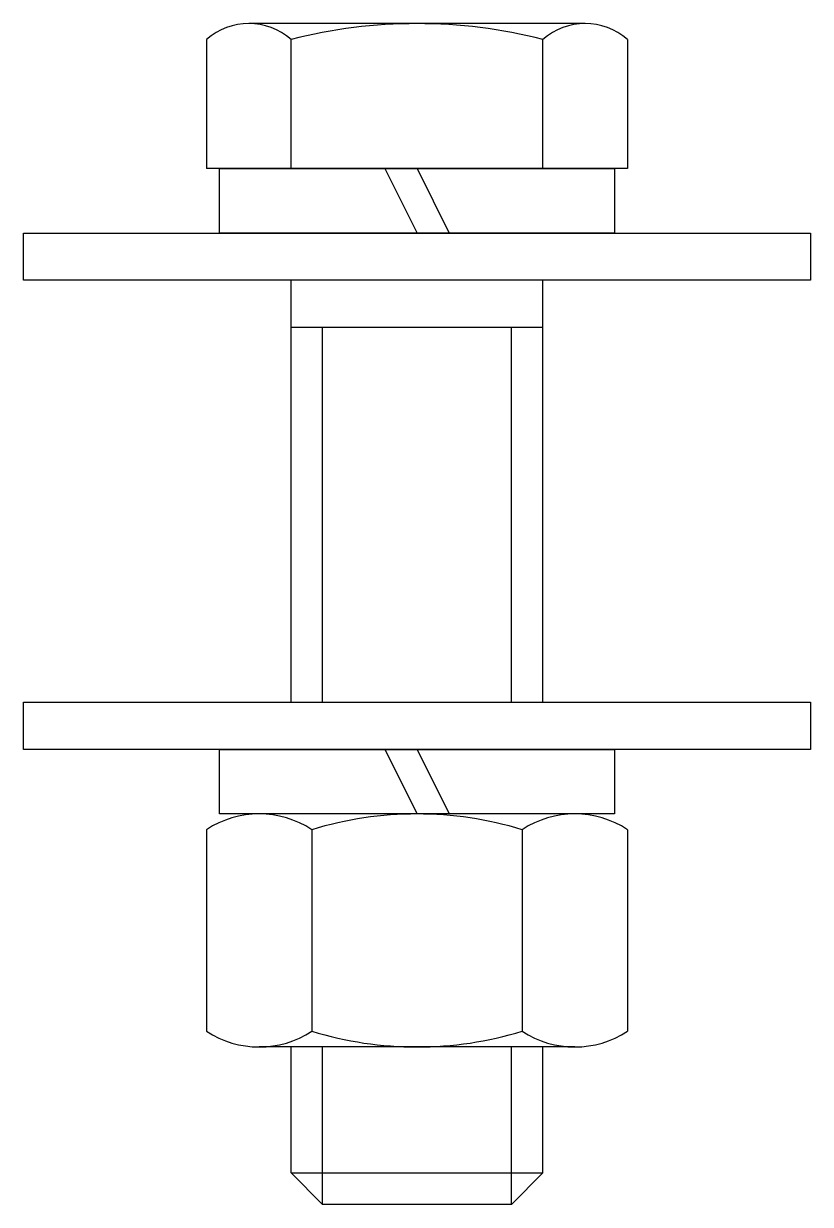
# Model space of a CAD drawing. Extents: x -25 to 25, y -58.7 to 16.3.
import ezdxf

# ---------------------------------------------------------------- set-up
doc = ezdxf.new("R2010")
doc.units = 0
doc.layers.get('0').update_dxf_attribs({"linetype": 'CONTINUOUS'})

msp = doc.modelspace()

# ---------------------------------------------------------------- linework, layer by layer
for p, q in [((10.688, 16.3), (-10.687, 16.3)), ((-13.375, 15.3), (-13.375, 7.1)), ((-8, 7.1), (-8, 15.3)), ((8, 7.1), (8, 15.3)), ((13.375, 15.3), (13.375, 7.1)), ((-11.781, 7.1), (-13.375, 7.1)), ((-12.55, 7.1), (12.55, 7.1)), ((-12.55, 3), (-12.55, 7.1)), ((11.781, 7.1), (-11.781, 7.1)), ((-2.05, 7.1), (0, 3)), ((0, 7.1), (2.05, 3)), ((13.375, 7.1), (11.781, 7.1)), ((12.55, 7.1), (12.55, 3)), ((-25, 3), (25, 3)), ((-25, 0), (-25, 3)), ((12.55, 3), (-12.55, 3)), ((25, 3), (25, 0)), ((25, 0), (-25, 0)), ((-8, -26.8), (-8, 0)), ((8, -26.8), (8, 0)), ((8, -3), (-8, -3)), ((-6, -26.8), (-6, -3)), ((6, -26.8), (6, -3)), ((-25, -26.8), (25, -26.8)), ((-25, -29.8), (-25, -26.8)), ((25, -26.8), (25, -29.8)), ((25, -29.8), (-25, -29.8)), ((-12.55, -29.8), (12.55, -29.8)), ((-12.55, -33.9), (-12.55, -29.8)), ((-2.05, -29.8), (0, -33.9)), ((0, -29.8), (2.05, -33.9)), ((12.55, -29.8), (12.55, -33.9)), ((12.55, -33.9), (-12.55, -33.9)), ((10.031, -33.9), (-10.031, -33.9)), ((-13.375, -34.9), (-13.375, -47.7)), ((-6.688, -34.9), (-6.688, -47.7)), ((6.688, -34.9), (6.688, -47.7)), ((13.375, -34.9), (13.375, -47.7)), ((10.031, -48.7), (-10.031, -48.7)), ((-8, -56.7), (-8, -48.7)), ((-6, -58.7), (-6, -48.7)), ((6, -58.7), (6, -48.7)), ((8, -56.7), (8, -48.7)), ((-8, -56.7), (-6, -58.7)), ((-8, -56.7), (8, -56.7)), ((8, -56.7), (6, -58.7)), ((6, -58.7), (-6, -58.7))]:
    msp.add_line(p, q)
for centre, radius, start, end in [((-10.687, 12.189), 4.111, 49.18023, 130.81977), ((0, -16.2), 32.5, 75.74997, 104.25003), ((10.688, 12.189), 4.111, 49.18023, 130.81977), ((-10.031, -39.99), 6.09, 56.69979, 123.30021), ((0, -56.761), 22.861, 72.99084, 107.00916), ((10.031, -39.99), 6.09, 56.69979, 123.30021), ((-10.031, -42.61), 6.09, 236.69979, 303.30021), ((0, -25.839), 22.861, 252.99084, 287.00916), ((10.031, -42.61), 6.09, 236.69979, 303.30021)]:
    msp.add_arc(centre, radius, start, end)

doc.saveas('drawing.dxf')
